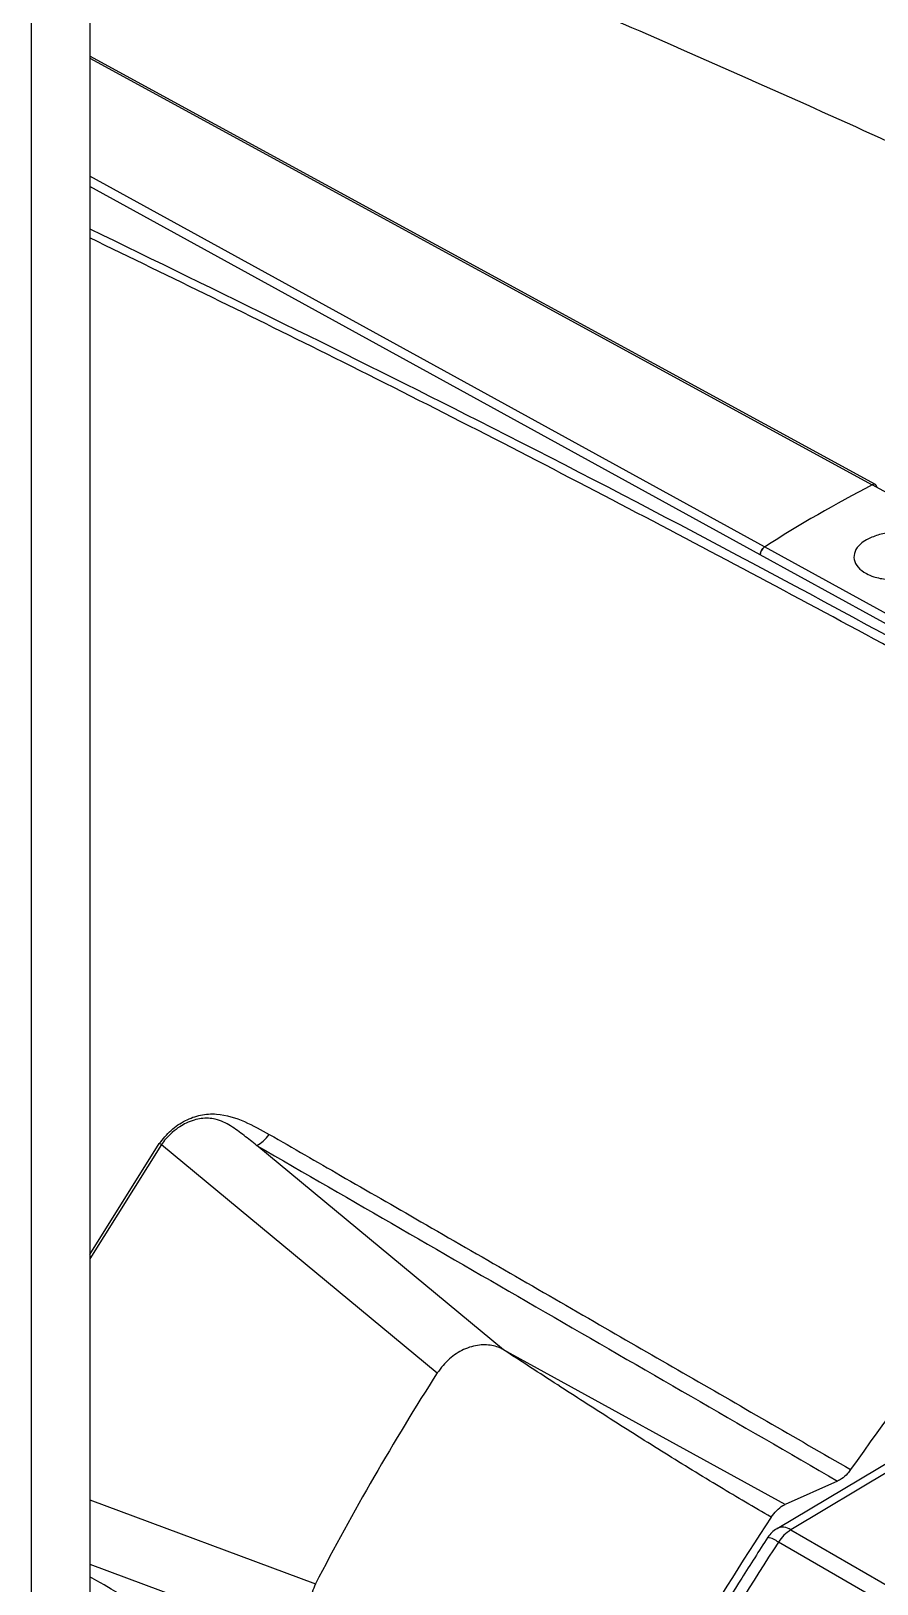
# Model space of a CAD drawing. Extents: x 7 to 113, y 1 to 87.
# Drawn here: x 15.197 to 17.107, y 69.763 to 73.267 of the extents above; entities that cross this region are included whole.
import ezdxf

# ---------------------------------------------------------------- set-up
doc = ezdxf.new("R2010")
doc.units = 0
doc.header["$MEASUREMENT"] = 0
doc.layers.add('OBJECT', color=7, linetype='CONTINUOUS')

msp = doc.modelspace()

# ---------------------------------------------------------------- linework, layer by layer
at = {"layer": 'OBJECT'}
for p, q in [((15.3295, 74.033), (15.3295, 66.9963)), ((15.1965, 73.9563), (15.1965, 66.8949)), ((15.3295, 73.2065), (17.0961, 72.2436)), ((16.8528, 72.1032), (15.3295, 72.9398)), ((16.843, 72.0853), (15.3295, 72.9165)), ((18.0607, 71.7184), (17.0961, 72.2436)), ((16.8431, 72.0852), (16.843, 72.0853)), ((17.832, 71.5427), (16.8431, 72.0852)), ((17.8351, 71.5643), (16.8528, 72.1032)), ((15.3295, 70.5068), (15.4862, 70.7571)), ((15.4909, 70.7545), (15.3295, 70.4966)), ((15.4909, 70.7545), (15.4862, 70.7571)), ((15.4909, 70.7545), (16.1138, 70.2395)), ((15.7061, 70.7528), (15.706, 70.7528)), ((16.2633, 70.2917), (15.7061, 70.7528)), ((16.8993, 69.9426), (16.2633, 70.2917)), ((17.2307, 70.0962), (16.881, 69.8876)), ((17.1389, 70.0204), (16.9123, 69.8852)), ((17.0179, 69.9954), (16.8993, 69.9426)), ((15.3295, 69.9527), (15.8388, 69.7632)), ((16.9123, 69.8852), (17.4287, 69.5871)), ((17.3906, 69.5652), (16.8843, 69.8575)), ((15.3295, 69.8079), (15.8683, 69.6076))]:
    msp.add_line(p, q, dxfattribs=at)
at = {"layer": 'OBJECT', "flags": 128}
msp.add_lwpolyline([(17.1031, 72.2441), (15.612, 73.0568), (15.3295, 73.2108)], dxfattribs=at)
at = {"layer": 'OBJECT'}
for centre, radius, start, end in [((18.5609, 69.4252), 3.1763, 117.4627, 122.5319), ((17.0998, 72.2381), 0.00666, 0.1509, 124.0628), ((16.8656, 72.0847), 0.0225, 124.7852, 178.6206), ((20.9472, 67.3055), 4.7523, 125.4631, 145.1492), ((21.1995, 66.9857), 6.0375, 147.38935, 152.61065), ((21.9113, 66.5748), 6.0486, 146.49364, 153.50635), ((16.9123, 69.8346), 0.062, 120.8488, 146.8847), ((16.8942, 69.8606), 0.0306, 53.8554, 116.7493), ((16.9577, 69.8115), 0.0866, 121.6712, 147.9505), ((21.9677, 66.5422), 6.069, 146.88862, 153.05247), ((16.8445, 69.8023), 0.068, 54.156, 76.5126)]:
    msp.add_arc(centre, radius, start, end, dxfattribs=at)
for points, knots in [([(18.2828, 72.4661), (18.2395, 72.4882), (18.0009, 72.6097), (17.5619, 72.8196), (16.9662, 73.0954), (16.3658, 73.3573), (15.9214, 73.5447), (15.6762, 73.6409), (15.6335, 73.6577)], [0, 0, 0, 0, 0.050029, 0.27586, 0.501567, 0.727114, 0.952463, 1, 1, 1, 1]), ([(15.3295, 72.8213), (15.6216, 72.679), (16.2602, 72.3677), (17.1959, 71.8733), (17.8389, 71.5072), (18.1349, 71.3387)], [0, 0, 0, 0, 0.312642, 0.683558, 1, 1, 1, 1]), ([(18.1418, 71.3126), (17.9871, 71.4014), (17.6337, 71.6043), (17.0831, 71.9064), (16.4847, 72.224), (15.9005, 72.5231), (15.5139, 72.7111), (15.3295, 72.8007)], [0, 0, 0, 0, 0.1650303, 0.3768531, 0.587099, 0.8031108, 1, 1, 1, 1]), ([(17.1044, 72.2427), (17.104, 72.2432), (17.1029, 72.2446), (17.1, 72.2451), (17.0974, 72.2441), (17.0961, 72.2436)], [0, 0, 0, 0, 0.203963, 0.601982, 1, 1, 1, 1]), ([(17.0827, 72.1193), (17.0911, 72.1233), (17.1078, 72.1312), (17.1396, 72.1363), (17.1721, 72.1357), (17.1989, 72.1297), (17.2212, 72.1202), (17.238, 72.1075), (17.247, 72.0904), (17.2451, 72.0726), (17.2339, 72.0577), (17.216, 72.045), (17.1925, 72.0351), (17.1611, 72.0291), (17.1285, 72.0291), (17.1017, 72.0346), (17.0793, 72.044), (17.0625, 72.0569), (17.0535, 72.0745), (17.0555, 72.0931), (17.0664, 72.1086), (17.0781, 72.1163), (17.0827, 72.1193)], [0, 0, 0, 0, 0.053651, 0.107302, 0.16095, 0.214596, 0.24995, 0.303685, 0.357419, 0.411167, 0.464871, 0.499999, 0.553585, 0.60717, 0.66081, 0.714534, 0.75005, 0.803721, 0.857393, 0.911044, 0.96469, 1, 1, 1, 1]), ([(16.843, 72.0853), (16.843, 72.0865), (16.8432, 72.0886), (16.8442, 72.0921), (16.8459, 72.096), (16.8489, 72.1002), (16.8515, 72.1022), (16.8528, 72.1032)], [0, 0, 0, 0, 0.179539, 0.32298, 0.500796, 0.759303, 1, 1, 1, 1]), ([(15.4862, 70.7571), (15.4946, 70.7674), (15.5113, 70.7882), (15.5443, 70.8101), (15.58, 70.8231), (15.6273, 70.8255), (15.6794, 70.808), (15.7162, 70.7878), (15.7346, 70.7776)], [0, 0, 0, 0, 0.125023, 0.25026, 0.372599, 0.500558, 0.750171, 1, 1, 1, 1]), ([(15.706, 70.7528), (15.6965, 70.7603), (15.6776, 70.7754), (15.6484, 70.7971), (15.6168, 70.8133), (15.5866, 70.815), (15.5641, 70.8102), (15.5479, 70.8039), (15.5313, 70.7946), (15.5156, 70.7828), (15.5015, 70.769), (15.4941, 70.7589), (15.4909, 70.7545)], [0, 0, 0, 0, 0.167654, 0.336418, 0.499288, 0.624454, 0.681335, 0.749951, 0.805261, 0.875044, 0.945879, 1, 1, 1, 1]), ([(15.706, 70.7528), (15.7111, 70.7557), (15.7214, 70.7614), (15.7302, 70.7722), (15.7346, 70.7776)], [0, 0, 0, 0, 0.499997, 1, 1, 1, 1]), ([(15.706, 70.7528), (15.9223, 70.6279), (16.3549, 70.3781), (16.7969, 70.123), (17.0179, 69.9954)], [0, 0, 0, 0, 0.500002, 1, 1, 1, 1]), ([(15.7346, 70.7776), (15.7882, 70.7468), (15.9019, 70.6813), (16.0831, 70.577), (16.278, 70.4648), (16.4754, 70.3511), (16.6686, 70.2397), (16.8575, 70.1307), (16.9841, 70.0577), (17.0473, 70.0212)], [0, 0, 0, 0, 0.1241053, 0.2632119, 0.41732, 0.5714285, 0.7142858, 0.857143, 1, 1, 1, 1]), ([(16.2633, 70.2917), (16.2606, 70.2932), (16.2535, 70.2969), (16.236, 70.3024), (16.2083, 70.3041), (16.1734, 70.2939), (16.1392, 70.2722), (16.1225, 70.2507), (16.1138, 70.2395)], [0, 0, 0, 0, 0.061294, 0.157978, 0.353025, 0.568965, 0.775601, 1, 1, 1, 1]), ([(16.8678, 69.9138), (16.8292, 69.9364), (16.7483, 69.9838), (16.6274, 70.058), (16.5054, 70.1349), (16.3841, 70.213), (16.3041, 70.2652), (16.2633, 70.2917)], [0, 0, 0, 0, 0.187145, 0.391348, 0.595125, 0.793954, 1, 1, 1, 1]), ([(17.0473, 70.0212), (17.045, 70.0181), (17.0387, 70.0099), (17.0284, 70.0008), (17.0207, 69.9968), (17.0179, 69.9954)], [0, 0, 0, 0, 0.263884, 0.723096, 1, 1, 1, 1]), ([(16.8678, 69.9138), (16.8718, 69.9192), (16.8798, 69.9298), (16.8912, 69.9386), (16.8976, 69.9417), (16.8993, 69.9426)], [0, 0, 0, 0, 0.425023, 0.850044, 1, 1, 1, 1]), ([(16.8604, 69.8685), (16.8405, 69.8377), (16.7831, 69.7486), (16.6925, 69.5977), (16.6049, 69.4409), (16.5546, 69.3434), (16.5362, 69.3077)], [0, 0, 0, 0, 0.169694, 0.491692, 0.81372, 1, 1, 1, 1]), ([(16.5023, 69.1023), (16.2812, 69.23), (15.8862, 69.458), (15.4996, 69.6811), (15.3295, 69.7793)], [0, 0, 0, 0, 0.55977, 1, 1, 1, 1]), ([(15.8388, 69.7632), (15.8336, 69.7504), (15.8232, 69.725), (15.8214, 69.6836), (15.831, 69.6467), (15.8486, 69.6211), (15.8628, 69.6114), (15.8683, 69.6076)], [0, 0, 0, 0, 0.217935, 0.435233, 0.661573, 0.868603, 1, 1, 1, 1])]:
    msp.add_open_spline(points, degree=3, knots=knots, dxfattribs=at)

doc.saveas('drawing.dxf')
